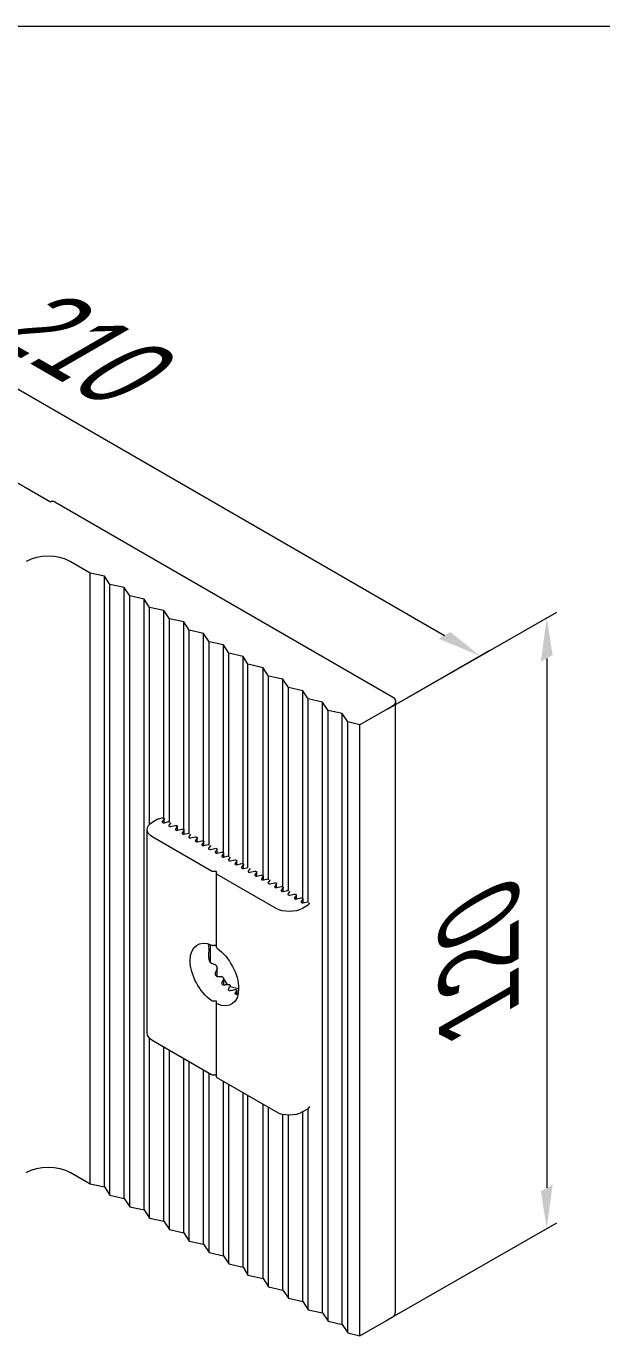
# Model space of a CAD drawing. Extents: x -37 to 4620, y -49 to 348.
# Drawn here: x 1590.61 to 1605.39, y 143.32 to 176.93 of the extents above; entities that cross this region are included whole.
import ezdxf

# ---------------------------------------------------------------- set-up
doc = ezdxf.new("R2010")
doc.units = 0
doc.header["$LTSCALE"] = 5
for name, color, linetype, lineweight in [('4', 160, 'CONTINUOUS', 18), ('PV-B6A89', 7, 'CONTINUOUS', 15), ('Рамки', 1, 'CONTINUOUS', 15)]:
    doc.layers.add(name, color=color, linetype=linetype, lineweight=lineweight)
doc.styles.add('18', font='russ.shx', dxfattribs={"width": 0.7, "height": 18})

msp = doc.modelspace()

# ---------------------------------------------------------------- linework, layer by layer
at = {"layer": '4', "extrusion": (0, 0.816497, 0.57735)}
for p, q in [((1579.403, 173.967, 39.561), (1601.35, 161.295, 57.481)), ((1599.883, 159.403, 60.157), (1602.51, 160.92, 58.012))]:
    msp.add_line(p, q, dxfattribs=at)
at = {"layer": '4', "extrusion": (0.704854, -0.409545, 0.579184)}
for p, q in [((1599.884, 159.403, 60.157), (1604.229, 161.895, 56.632)), ((1603.974, 160.704, 56.1), (1603.974, 147.117, 46.493)), ((1599.884, 143.726, 49.072), (1604.229, 146.219, 45.547))]:
    msp.add_line(p, q, dxfattribs=at)
for points in [[(944.617, -710.605, 1097.245), (944.919, -710.906, 1097.245), (945.671, -709.849, 1097.245)], [(932.869, -722.39, 1097.245), (933.171, -722.691, 1097.245), (932.116, -723.447, 1097.245)]]:
    msp.add_solid(points, dxfattribs=at)
at = {"layer": '4', "extrusion": (0, 0.816497, 0.57735)}
msp.add_solid([(-1601.501, -46.342, 164.884), (-1601.199, -46.04, 164.884), (-1602.255, -45.286, 164.884)], dxfattribs=at)
at = {"layer": 'PV-B6A89', "extrusion": (0, 0.816497, 0.57735)}
for p, q in [((1588.359, 166.384, 55.723), (1591.23, 164.726, 55.723)), ((1591.343, 164.726, 55.723), (1599.998, 159.729, 55.723)), ((1592.248, 162.897, 55.723), (1591.739, 163.191, 55.723)), ((1592.616, 162.816, 55.723), (1592.248, 162.897, 55.723)), ((1592.248, 147.221, 55.723), (1592.248, 162.897, 55.723)), ((1592.757, 162.603, 55.723), (1592.616, 162.816, 55.723)), ((1592.616, 147.139, 55.723), (1592.616, 162.816, 55.723)), ((1593.125, 162.522, 55.723), (1592.757, 162.603, 55.723)), ((1592.757, 146.927, 55.723), (1592.757, 162.603, 55.723)), ((1593.266, 162.309, 55.723), (1593.125, 162.522, 55.723)), ((1593.125, 146.845, 55.723), (1593.125, 162.522, 55.723)), ((1593.634, 162.228, 55.723), (1593.266, 162.309, 55.723)), ((1593.266, 146.633, 55.723), (1593.266, 162.309, 55.723)), ((1593.775, 162.015, 55.723), (1593.634, 162.228, 55.723)), ((1593.634, 146.551, 55.723), (1593.634, 162.228, 55.723)), ((1594.143, 161.934, 55.723), (1593.775, 162.015, 55.723)), ((1593.775, 156.448, 55.723), (1593.775, 162.015, 55.723)), ((1594.285, 161.722, 55.723), (1594.143, 161.934, 55.723)), ((1594.143, 156.606, 55.723), (1594.143, 161.934, 55.723)), ((1594.652, 161.64, 55.723), (1594.285, 161.722, 55.723)), ((1594.285, 156.496, 55.723), (1594.285, 161.722, 55.723)), ((1594.652, 156.312, 55.723), (1594.652, 161.64, 55.723)), ((1594.794, 161.428, 55.723), (1594.652, 161.64, 55.723)), ((1594.794, 156.202, 55.723), (1594.794, 161.428, 55.723)), ((1595.161, 161.346, 55.723), (1594.794, 161.428, 55.723)), ((1595.161, 156.019, 55.723), (1595.161, 161.346, 55.723)), ((1595.303, 161.134, 55.723), (1595.161, 161.346, 55.723)), ((1595.303, 155.908, 55.723), (1595.303, 161.134, 55.723)), ((1595.671, 161.052, 55.723), (1595.303, 161.134, 55.723)), ((1595.671, 155.725, 55.723), (1595.671, 161.052, 55.723)), ((1595.812, 160.84, 55.723), (1595.671, 161.052, 55.723)), ((1595.812, 155.614, 55.723), (1595.812, 160.84, 55.723)), ((1596.18, 160.758, 55.723), (1595.812, 160.84, 55.723)), ((1596.18, 155.431, 55.723), (1596.18, 160.758, 55.723)), ((1596.302, 160.556, 55.723), (1596.18, 160.758, 55.723)), ((1596.302, 155.331, 55.723), (1596.302, 160.556, 55.723)), ((1596.689, 160.464, 55.723), (1596.302, 160.556, 55.723)), ((1596.689, 155.137, 55.723), (1596.689, 160.464, 55.723)), ((1596.83, 160.252, 55.723), (1596.689, 160.464, 55.723)), ((1596.83, 155.026, 55.723), (1596.83, 160.252, 55.723)), ((1597.198, 160.17, 55.723), (1596.83, 160.252, 55.723)), ((1597.198, 154.843, 55.723), (1597.198, 160.17, 55.723)), ((1597.339, 159.958, 55.723), (1597.198, 160.17, 55.723)), ((1597.339, 154.732, 55.723), (1597.339, 159.958, 55.723)), ((1597.707, 159.876, 55.723), (1597.339, 159.958, 55.723)), ((1597.707, 154.549, 55.723), (1597.707, 159.876, 55.723)), ((1597.848, 159.664, 55.723), (1597.707, 159.876, 55.723)), ((1598.216, 159.582, 55.723), (1597.848, 159.664, 55.723)), ((1597.848, 154.438, 55.723), (1597.848, 159.664, 55.723)), ((1598.358, 159.37, 55.723), (1598.216, 159.582, 55.723)), ((1598.216, 143.906, 55.723), (1598.216, 159.582, 55.723)), ((1598.725, 159.288, 55.723), (1598.358, 159.37, 55.723)), ((1598.358, 143.693, 55.723), (1598.358, 159.37, 55.723)), ((1599.998, 159.468, 55.723), (1599.175, 158.996, 55.723)), ((1600.092, 143.922, 55.723), (1600.092, 159.599, 55.723)), ((1598.867, 159.076, 55.723), (1598.725, 159.288, 55.723)), ((1598.725, 143.612, 55.723), (1598.725, 159.288, 55.723)), ((1599.175, 158.996, 55.723), (1598.867, 159.076, 55.723)), ((1598.867, 143.399, 55.723), (1598.867, 159.076, 55.723)), ((1599.175, 143.319, 55.723), (1599.175, 158.996, 55.723)), ((1593.717, 151.089, 55.723), (1593.717, 156.315, 55.723)), ((1593.857, 156.51, 55.723), (1593.986, 156.585, 55.723)), ((1594.002, 156.591, 55.723), (1594.097, 156.614, 55.723)), ((1594.149, 156.583, 55.723), (1594.103, 156.519, 55.723)), ((1594.152, 156.488, 55.723), (1594.152, 156.592, 55.723)), ((1594.155, 156.489, 55.723), (1594.266, 156.516, 55.723)), ((1594.318, 156.485, 55.723), (1594.273, 156.421, 55.723)), ((1594.325, 156.391, 55.723), (1594.436, 156.418, 55.723)), ((1594.488, 156.387, 55.723), (1594.442, 156.323, 55.723)), ((1594.491, 156.292, 55.723), (1594.491, 156.396, 55.723)), ((1594.495, 156.293, 55.723), (1594.606, 156.32, 55.723)), ((1595.37, 155.245, 55.723), (1593.857, 156.119, 55.723)), ((1594.658, 156.289, 55.723), (1594.612, 156.225, 55.723)), ((1594.661, 156.194, 55.723), (1594.661, 156.298, 55.723)), ((1594.664, 156.195, 55.723), (1594.775, 156.222, 55.723)), ((1594.828, 156.191, 55.723), (1594.782, 156.127, 55.723)), ((1594.834, 156.097, 55.723), (1594.945, 156.124, 55.723)), ((1594.997, 156.093, 55.723), (1594.952, 156.029, 55.723)), ((1595, 155.999, 55.723), (1595, 156.102, 55.723)), ((1595.004, 155.999, 55.723), (1595.115, 156.026, 55.723)), ((1595.167, 155.995, 55.723), (1595.121, 155.931, 55.723)), ((1595.17, 155.901, 55.723), (1595.17, 156.004, 55.723)), ((1595.173, 155.901, 55.723), (1595.284, 155.928, 55.723)), ((1595.337, 155.897, 55.723), (1595.291, 155.833, 55.723)), ((1595.343, 155.803, 55.723), (1595.454, 155.83, 55.723)), ((1595.506, 155.8, 55.723), (1595.461, 155.735, 55.723)), ((1595.509, 155.705, 55.723), (1595.509, 155.808, 55.723)), ((1595.513, 155.705, 55.723), (1595.624, 155.732, 55.723)), ((1595.676, 155.702, 55.723), (1595.63, 155.637, 55.723)), ((1595.679, 155.607, 55.723), (1595.679, 155.71, 55.723)), ((1595.683, 155.607, 55.723), (1595.794, 155.634, 55.723)), ((1595.846, 155.604, 55.723), (1595.8, 155.539, 55.723)), ((1595.852, 155.509, 55.723), (1595.963, 155.536, 55.723)), ((1596.015, 155.506, 55.723), (1595.97, 155.442, 55.723)), ((1596.018, 155.411, 55.723), (1596.018, 155.514, 55.723)), ((1596.022, 155.411, 55.723), (1596.133, 155.438, 55.723)), ((1596.185, 155.408, 55.723), (1596.139, 155.344, 55.723)), ((1596.188, 155.313, 55.723), (1596.188, 155.416, 55.723)), ((1596.192, 155.313, 55.723), (1596.297, 155.338, 55.723)), ((1596.355, 155.31, 55.723), (1596.309, 155.246, 55.723)), ((1595.498, 155.237, 55.723), (1595.404, 155.237, 55.723)), ((1595.498, 155.183, 55.723), (1595.498, 155.237, 55.723)), ((1595.498, 153.287, 55.723), (1595.498, 155.183, 55.723)), ((1597.025, 154.29, 55.723), (1595.512, 155.163, 55.723)), ((1596.361, 155.215, 55.723), (1596.472, 155.242, 55.723)), ((1596.525, 155.212, 55.723), (1596.479, 155.148, 55.723)), ((1596.528, 155.117, 55.723), (1596.528, 155.22, 55.723)), ((1596.531, 155.117, 55.723), (1596.642, 155.144, 55.723)), ((1596.694, 155.114, 55.723), (1596.649, 155.05, 55.723)), ((1596.697, 155.019, 55.723), (1596.697, 155.122, 55.723)), ((1596.701, 155.019, 55.723), (1596.812, 155.046, 55.723)), ((1596.864, 155.016, 55.723), (1596.818, 154.952, 55.723)), ((1596.871, 154.921, 55.723), (1596.981, 154.948, 55.723)), ((1597.034, 154.918, 55.723), (1596.988, 154.854, 55.723)), ((1597.037, 154.823, 55.723), (1597.037, 154.926, 55.723)), ((1597.04, 154.823, 55.723), (1597.151, 154.85, 55.723)), ((1597.203, 154.82, 55.723), (1597.158, 154.756, 55.723)), ((1597.206, 154.725, 55.723), (1597.206, 154.829, 55.723)), ((1597.21, 154.726, 55.723), (1597.321, 154.752, 55.723)), ((1597.373, 154.722, 55.723), (1597.327, 154.658, 55.723)), ((1597.38, 154.628, 55.723), (1597.491, 154.654, 55.723)), ((1597.543, 154.624, 55.723), (1597.497, 154.56, 55.723)), ((1597.546, 154.529, 55.723), (1597.546, 154.633, 55.723)), ((1597.549, 154.53, 55.723), (1597.66, 154.556, 55.723)), ((1597.713, 154.526, 55.723), (1597.667, 154.462, 55.723)), ((1597.833, 154.364, 55.723), (1597.704, 154.29, 55.723)), ((1597.716, 154.431, 55.723), (1597.716, 154.535, 55.723)), ((1597.719, 154.432, 55.723), (1597.83, 154.458, 55.723)), ((1597.882, 154.428, 55.723), (1597.843, 154.373, 55.723)), ((1595.34, 152.899, 55.723), (1595.34, 153.359, 55.723)), ((1595.509, 152.541, 55.723), (1595.509, 152.751, 55.723)), ((1595.776, 152.337, 55.723), (1595.679, 152.482, 55.723)), ((1595.679, 152.326, 55.723), (1595.679, 152.481, 55.723)), ((1596.063, 152.227, 55.723), (1595.847, 152.275, 55.723)), ((1595.849, 152.281, 55.723), (1595.849, 152.302, 55.723)), ((1596.018, 152.091, 55.723), (1596.018, 152.183, 55.723)), ((1595.498, 151.854, 55.723), (1595.498, 151.905, 55.723)), ((1595.498, 149.957, 55.723), (1595.498, 151.854, 55.723)), ((1593.775, 146.339, 55.723), (1593.775, 150.956, 55.723)), ((1595.37, 150.019, 55.723), (1593.857, 150.893, 55.723)), ((1594.143, 146.257, 55.723), (1594.143, 150.728, 55.723)), ((1594.285, 146.045, 55.723), (1594.285, 150.646, 55.723)), ((1594.652, 145.963, 55.723), (1594.652, 150.434, 55.723)), ((1594.794, 145.751, 55.723), (1594.794, 150.352, 55.723)), ((1595.161, 145.669, 55.723), (1595.161, 150.14, 55.723)), ((1595.303, 145.457, 55.723), (1595.303, 150.058, 55.723)), ((1595.498, 150.011, 55.723), (1595.404, 150.011, 55.723)), ((1597.025, 149.064, 55.723), (1595.512, 149.938, 55.723)), ((1595.671, 145.375, 55.723), (1595.671, 149.846, 55.723)), ((1595.812, 145.163, 55.723), (1595.812, 149.764, 55.723)), ((1596.18, 145.081, 55.723), (1596.18, 149.552, 55.723)), ((1596.302, 144.879, 55.723), (1596.302, 149.482, 55.723)), ((1596.689, 144.787, 55.723), (1596.689, 149.258, 55.723)), ((1596.83, 144.575, 55.723), (1596.83, 149.177, 55.723)), ((1597.198, 144.493, 55.723), (1597.198, 149, 55.723)), ((1597.339, 144.281, 55.723), (1597.339, 148.983, 55.723)), ((1597.833, 149.139, 55.723), (1597.704, 149.064, 55.723)), ((1597.707, 144.2, 55.723), (1597.707, 149.066, 55.723)), ((1597.882, 149.202, 55.723), (1597.843, 149.148, 55.723)), ((1597.848, 143.987, 55.723), (1597.848, 149.155, 55.723)), ((1591.739, 147.515, 55.723), (1592.248, 147.221, 55.723)), ((1592.248, 147.221, 55.723), (1592.616, 147.139, 55.723)), ((1592.616, 147.139, 55.723), (1592.757, 146.927, 55.723)), ((1592.757, 146.927, 55.723), (1593.125, 146.845, 55.723)), ((1593.125, 146.845, 55.723), (1593.266, 146.633, 55.723)), ((1593.266, 146.633, 55.723), (1593.634, 146.551, 55.723)), ((1593.634, 146.551, 55.723), (1593.775, 146.339, 55.723)), ((1593.775, 146.339, 55.723), (1594.143, 146.257, 55.723)), ((1594.143, 146.257, 55.723), (1594.285, 146.045, 55.723)), ((1594.285, 146.045, 55.723), (1594.652, 145.963, 55.723)), ((1594.652, 145.963, 55.723), (1594.794, 145.751, 55.723)), ((1594.794, 145.751, 55.723), (1595.161, 145.669, 55.723)), ((1595.161, 145.669, 55.723), (1595.303, 145.457, 55.723)), ((1595.303, 145.457, 55.723), (1595.671, 145.375, 55.723)), ((1595.671, 145.375, 55.723), (1595.812, 145.163, 55.723)), ((1595.812, 145.163, 55.723), (1596.18, 145.081, 55.723)), ((1596.18, 145.081, 55.723), (1596.302, 144.879, 55.723)), ((1596.302, 144.879, 55.723), (1596.689, 144.787, 55.723)), ((1596.689, 144.787, 55.723), (1596.83, 144.575, 55.723)), ((1596.83, 144.575, 55.723), (1597.198, 144.493, 55.723)), ((1597.198, 144.493, 55.723), (1597.339, 144.281, 55.723)), ((1597.339, 144.281, 55.723), (1597.707, 144.2, 55.723)), ((1597.707, 144.2, 55.723), (1597.848, 143.987, 55.723)), ((1597.848, 143.987, 55.723), (1598.216, 143.906, 55.723)), ((1598.216, 143.906, 55.723), (1598.358, 143.693, 55.723)), ((1598.358, 143.693, 55.723), (1598.725, 143.612, 55.723)), ((1598.725, 143.612, 55.723), (1598.867, 143.399, 55.723)), ((1599.175, 143.319, 55.723), (1599.998, 143.791, 55.723)), ((1598.867, 143.399, 55.723), (1599.175, 143.319, 55.723))]:
    msp.add_line(p, q, dxfattribs=at)
at = {"layer": 'PV-B6A89', "extrusion": (-1.4e-15, 0, -1)}
for centre, major_axis, start_param, end_param in [((1591.286, 164.694, 55.723), (0.08, 0), -2.356194, -0.785398), ((1595.546, 155.183, 55.723), (-0.048, 0), -0.785398, 0), ((1595.546, 149.957, 55.723), (-0.048, 0), -0.785398, 0)]:
    msp.add_ellipse(centre, major_axis=major_axis, ratio=0.57735, start_param=start_param, end_param=end_param, dxfattribs=at)
at = {"layer": 'PV-B6A89'}
for centre, major_axis, ratio, start_param, end_param in [((1591.173, 162.865, 55.723), (-0.8, 0), 0.57735, -2.356194, -0.785398), ((1594.14, 156.51, 55.723), (-0.04, 0), 0.57735, -0.390607, 1.961403), ((1594.31, 156.413, 55.723), (-0.04, 0), 0.57735, -0.390607, 1.961403), ((1594.479, 156.315, 55.723), (-0.04, 0), 0.57735, -0.390607, 1.961403), ((1594.649, 156.217, 55.723), (-0.04, 0), 0.57735, -0.390607, 1.961403), ((1594.819, 156.119, 55.723), (-0.04, 0), 0.57735, -0.390607, 1.961403), ((1594.989, 156.021, 55.723), (-0.04, 0), 0.57735, -0.390607, 1.961403), ((1595.158, 155.923, 55.723), (-0.04, 0), 0.57735, -0.390607, 1.961403), ((1595.328, 155.825, 55.723), (-0.04, 0), 0.57735, -0.390607, 1.961403), ((1595.498, 155.727, 55.723), (-0.04, 0), 0.57735, -0.390607, 1.961403), ((1595.667, 155.629, 55.723), (-0.04, 0), 0.57735, -0.390607, 1.961403), ((1595.837, 155.531, 55.723), (-0.04, 0), 0.57735, -0.390607, 1.961403), ((1596.007, 155.433, 55.723), (-0.04, 0), 0.57735, -0.390607, 1.961403), ((1596.176, 155.335, 55.723), (-0.04, 0), 0.57735, -0.390607, 1.961403), ((1596.346, 155.237, 55.723), (-0.04, 0), 0.57735, -0.390607, 1.961403), ((1596.516, 155.139, 55.723), (-0.04, 0), 0.57735, -0.390607, 1.961403), ((1596.686, 155.041, 55.723), (-0.04, 0), 0.57735, -0.390607, 1.961403), ((1596.855, 154.943, 55.723), (-0.04, 0), 0.57735, -0.390607, 1.961403), ((1597.025, 154.845, 55.723), (-0.04, 0), 0.57735, -0.390607, 1.961403), ((1597.195, 154.747, 55.723), (-0.04, 0), 0.57735, -0.390607, 1.961403), ((1597.364, 154.649, 55.723), (-0.04, 0), 0.57735, -0.390607, 1.961403), ((1597.534, 154.551, 55.723), (-0.04, 0), 0.57735, -0.390607, 1.961403), ((1597.704, 154.453, 55.723), (-0.04, 0), 0.57735, -0.390607, 1.961403), ((1597.274, 153.649, 55.723), (2.108, 0.562), 0.319372, -2.805322, -2.691297), ((1596.867, 153.414, 55.723), (2.108, 0.562), 0.319372, -2.35007, -2.283611), ((1596.459, 153.179, 55.723), (2.108, 0.562), 0.319372, -2.031678, -1.975879), ((1596.052, 152.944, 55.723), (2.108, 0.562), 0.319372, -1.7503, -1.697724), ((1595.645, 152.709, 55.723), (2.108, 0.562), 0.319372, -1.476473, -1.462179), ((1599.772, 143.922, 55.723), (0.32, 0), 0.57735, -0.785398, 0)]:
    msp.add_ellipse(centre, major_axis=major_axis, ratio=ratio, start_param=start_param, end_param=end_param, dxfattribs=at)
at = {"layer": 'PV-B6A89', "extrusion": (-1.5e-15, -3e-16, -1)}
for centre, major_axis, ratio, start_param, end_param in [((1599.772, 159.599, 55.723), (0.32, 0), 0.57735, -0.785398, 0.785398), ((1595.3, 155.906, 55.723), (0.04, 0), 0.57735, -1.961403, -1.83626), ((1595.3, 155.906, 55.723), (0.04, 0), 0.57735, 0.265464, 0.390607), ((1595.809, 155.612, 55.723), (0.04, 0), 0.57735, -1.961403, -1.83626), ((1595.978, 155.514, 55.723), (0.04, 0), 0.57735, -1.961403, 0.390607), ((1596.052, 152.944, 55.723), (0.804, 1.404), 0.239136, -4.274761, -4.222185)]:
    msp.add_ellipse(centre, major_axis=major_axis, ratio=ratio, start_param=start_param, end_param=end_param, dxfattribs=at)
at = {"layer": 'PV-B6A89', "extrusion": (-1.5e-15, -2e-16, -1)}
for centre, major_axis, start_param, end_param in [((1594.197, 156.315, 55.723), (-0.48, 0), -0.785398, 0.785398), ((1596.318, 155.318, 55.723), (0.04, 0), 0.05077, 0.390607), ((1596.827, 155.024, 55.723), (0.04, 0), -1.961403, -1.83626), ((1597.336, 154.731, 55.723), (0.04, 0), 0.265464, 0.390607), ((1595.498, 152.624, 55.723), (1.245, 0), -1.6458, -1.570796), ((1595.498, 152.624, 55.723), (1.245, 0), 1.570796, 1.6458)]:
    msp.add_ellipse(centre, major_axis=major_axis, ratio=0.57735, start_param=start_param, end_param=end_param, dxfattribs=at)
at = {"layer": 'PV-B6A89', "extrusion": (-1.4e-15, 1e-16, -1)}
for centre, major_axis, start_param, end_param in [((1594.02, 156.565, 55.723), (0.048, 0), -2.356194, -1.961403), ((1594.451, 156.396, 55.723), (0.04, 0), -1.961403, 0.390607), ((1594.621, 156.298, 55.723), (0.04, 0), -1.961403, 0.390607), ((1594.96, 156.102, 55.723), (0.04, 0), -1.961403, 0.390607), ((1595.13, 156.004, 55.723), (0.04, 0), -1.961403, 0.390607), ((1595.469, 155.808, 55.723), (0.04, 0), -1.961403, 0.390607), ((1595.639, 155.71, 55.723), (0.04, 0), -1.961403, 0.390607)]:
    msp.add_ellipse(centre, major_axis=major_axis, ratio=0.57735, start_param=start_param, end_param=end_param, dxfattribs=at)
at = {"layer": 'PV-B6A89', "extrusion": (-1.5e-15, -1e-16, -1)}
for centre, major_axis, start_param, end_param in [((1594.112, 156.592, 55.723), (0.04, 0), -1.961403, 0.390607), ((1597.364, 154.486, 55.723), (-0.48, 0), -2.356194, -0.785398), ((1595.441, 152.591, 55.723), (-0.44, 0.762), -2.242447, 0.67165), ((1594.197, 151.089, 55.723), (-0.48, 0), -0.785398, 0), ((1597.364, 149.26, 55.723), (-0.48, 0), -2.356194, -0.785398)]:
    msp.add_ellipse(centre, major_axis=major_axis, ratio=0.57735, start_param=start_param, end_param=end_param, dxfattribs=at)
at = {"layer": 'PV-B6A89', "extrusion": (-1.3e-15, -2e-16, -1)}
msp.add_ellipse((1594.281, 156.494, 55.723), major_axis=(0.04, 0), ratio=0.57735, start_param=-1.961403, end_param=-1.83626, dxfattribs=at)
at = {"layer": 'PV-B6A89', "extrusion": (-1.3e-15, -1e-16, -1)}
msp.add_ellipse((1594.281, 156.494, 55.723), major_axis=(0.04, 0), ratio=0.57735, start_param=0.265464, end_param=0.390607, dxfattribs=at)
at = {"layer": 'PV-B6A89', "extrusion": (-1.3e-15, 0, -1)}
msp.add_ellipse((1594.791, 156.2, 55.723), major_axis=(0.04, 0), ratio=0.57735, start_param=-1.961403, end_param=-1.83626, dxfattribs=at)
at = {"layer": 'PV-B6A89', "extrusion": (-1.6e-15, -1e-16, -1)}
for centre, major_axis, ratio, start_param, end_param in [((1594.791, 156.2, 55.723), (0.04, 0), 0.57735, 0.265464, 0.390607), ((1596.827, 155.024, 55.723), (0.04, 0), 0.57735, 0.265464, 0.390607), ((1594.423, 152.003, 55.723), (0.804, 1.404), 0.239136, 0.312009, 0.479306), ((1594.83, 152.239, 55.723), (0.804, 1.404), 0.239136, -5.205385, -5.125991), ((1595.237, 152.474, 55.723), (0.804, 1.404), 0.239136, -4.844372, -4.784672), ((1595.645, 152.709, 55.723), (0.804, 1.404), 0.239136, -4.5496, -4.496012)]:
    msp.add_ellipse(centre, major_axis=major_axis, ratio=ratio, start_param=start_param, end_param=end_param, dxfattribs=at)
at = {"layer": 'PV-B6A89', "extrusion": (-1.4e-15, -1e-16, -1)}
msp.add_ellipse((1595.809, 155.612, 55.723), major_axis=(0.04, 0), ratio=0.57735, start_param=0.265464, end_param=0.390607, dxfattribs=at)
at = {"layer": 'PV-B6A89', "extrusion": (-1.4e-15, -2e-16, -1)}
for centre in [(1596.148, 155.416, 55.723), (1596.488, 155.22, 55.723), (1596.657, 155.122, 55.723), (1596.997, 154.926, 55.723), (1597.166, 154.829, 55.723), (1597.506, 154.633, 55.723), (1597.676, 154.535, 55.723)]:
    msp.add_ellipse(centre, major_axis=(0.04, 0), ratio=0.57735, start_param=-1.961403, end_param=0.390607, dxfattribs=at)
at = {"layer": 'PV-B6A89', "extrusion": (-1.5e-15, 1e-16, -1)}
for centre, major_axis, start_param in [((1595.404, 155.264, 55.723), (-0.048, 0), -1.570796), ((1595.404, 150.039, 55.723), (-0.048, 0), -1.570796), ((1591.173, 147.188, 55.723), (0.8, 0), -2.356194)]:
    msp.add_ellipse(centre, major_axis=major_axis, ratio=0.57735, start_param=start_param, end_param=-0.785398, dxfattribs=at)
at = {"layer": 'PV-B6A89', "extrusion": (-1.6e-15, -3e-16, -1)}
for centre, major_axis, start_param, end_param in [((1597.336, 154.731, 55.723), (0.04, 0), -1.961403, -1.83626), ((1597.845, 154.437, 55.723), (0.04, 0), -1.961403, -1.83626), ((1597.799, 154.384, 55.723), (0.048, 0), 0.390607, 0.785398), ((1597.799, 149.158, 55.723), (0.048, 0), 0.390607, 0.785398)]:
    msp.add_ellipse(centre, major_axis=major_axis, ratio=0.57735, start_param=start_param, end_param=end_param, dxfattribs=at)
at = {"layer": 'PV-B6A89', "extrusion": (-1.4e-15, -3e-16, -1)}
for centre in [(1597.845, 154.437, 55.723), (1597.845, 149.211, 55.723)]:
    msp.add_ellipse(centre, major_axis=(0.04, 0), ratio=0.57735, start_param=0.265464, end_param=0.390607, dxfattribs=at)
at = {"layer": 'PV-B6A89', "extrusion": (-2e-15, -3e-16, -1)}
msp.add_ellipse((1595.441, 152.591, 55.723), major_axis=(0.44, -0.762), ratio=0.57735, start_param=-2.242447, end_param=0.67165, dxfattribs=at)
at = {"layer": 'PV-B6A89'}
for points, knots in [([(1595.291, 153.375, 55.723), (1595.291, 153.373, 55.723), (1595.291, 153.371, 55.723), (1595.289, 153.355, 55.723), (1595.288, 153.342, 55.723), (1595.288, 153.314, 55.723), (1595.289, 153.297, 55.723), (1595.291, 153.281, 55.723)], [3.4287987, 3.4287987, 3.4287987, 3.4287987, 3.4793426, 3.4793426, 3.8411813, 3.8411813, 4.2599234, 4.2599234, 4.2599234, 4.2599234]), ([(1595.498, 153.287, 55.723), (1595.498, 153.283, 55.723), (1595.499, 153.279, 55.723), (1595.504, 153.271, 55.723), (1595.507, 153.267, 55.723), (1595.512, 153.264, 55.723)], [0.2261273, 0.2261273, 0.2261273, 0.2261273, 0.3394575, 0.3394575, 0.4529859, 0.4529859, 0.4529859, 0.4529859]), ([(1595.291, 153.161, 55.723), (1595.289, 153.138, 55.723), (1595.288, 153.116, 55.723), (1595.288, 153.077, 55.723), (1595.289, 153.057, 55.723), (1595.293, 153.018, 55.723), (1595.296, 152.999, 55.723), (1595.303, 152.967, 55.723), (1595.307, 152.952, 55.723), (1595.316, 152.932, 55.723), (1595.319, 152.925, 55.723), (1595.327, 152.913, 55.723), (1595.331, 152.907, 55.723), (1595.338, 152.9, 55.723), (1595.34, 152.898, 55.723), (1595.343, 152.897, 55.723)], [0.440742, 0.440742, 0.440742, 0.440742, 0.859485, 0.859485, 1.221323, 1.221323, 1.583162, 1.583162, 1.872912, 1.872912, 2.017787, 2.017787, 2.162662, 2.162662, 2.235954, 2.235954, 2.235954, 2.235954]), ([(1595.461, 152.627, 55.723), (1595.461, 152.627, 55.723), (1595.461, 152.626, 55.723), (1595.458, 152.622, 55.723), (1595.458, 152.616, 55.723), (1595.458, 152.605, 55.723), (1595.459, 152.598, 55.723), (1595.463, 152.584, 55.723), (1595.466, 152.578, 55.723), (1595.473, 152.566, 55.723), (1595.477, 152.56, 55.723), (1595.488, 152.55, 55.723), (1595.494, 152.546, 55.723), (1595.504, 152.542, 55.723), (1595.509, 152.541, 55.723), (1595.513, 152.54, 55.723)], [0.0995979, 0.0995979, 0.0995979, 0.0995979, 0.1041274, 0.1041274, 0.2082548, 0.2082548, 0.3326063, 0.3326063, 0.4569579, 0.4569579, 0.5852954, 0.5852954, 0.7136328, 0.7136328, 0.8019353, 0.8019353, 0.8019353, 0.8019353]), ([(1595.63, 152.383, 55.723), (1595.63, 152.383, 55.723), (1595.63, 152.383, 55.723), (1595.628, 152.38, 55.723), (1595.627, 152.375, 55.723), (1595.627, 152.367, 55.723), (1595.628, 152.362, 55.723), (1595.633, 152.352, 55.723), (1595.636, 152.348, 55.723), (1595.643, 152.34, 55.723), (1595.647, 152.336, 55.723), (1595.657, 152.33, 55.723), (1595.663, 152.328, 55.723), (1595.673, 152.326, 55.723), (1595.678, 152.326, 55.723), (1595.683, 152.326, 55.723)], [0.0957926, 0.0957926, 0.0957926, 0.0957926, 0.0965783, 0.0965783, 0.1931566, 0.1931566, 0.2951605, 0.2951605, 0.3971644, 0.3971644, 0.5000196, 0.5000196, 0.6028749, 0.6028749, 0.6949943, 0.6949943, 0.6949943, 0.6949943]), ([(1595.794, 152.339, 55.723), (1595.798, 152.34, 55.723), (1595.804, 152.339, 55.723), (1595.814, 152.337, 55.723), (1595.819, 152.336, 55.723), (1595.829, 152.331, 55.723), (1595.833, 152.328, 55.723), (1595.841, 152.321, 55.723), (1595.844, 152.318, 55.723), (1595.848, 152.31, 55.723), (1595.849, 152.306, 55.723), (1595.849, 152.298, 55.723), (1595.848, 152.295, 55.723), (1595.846, 152.292, 55.723)], [0.0950742, 0.0950742, 0.0950742, 0.0950742, 0.188122, 0.188122, 0.2867431, 0.2867431, 0.3853642, 0.3853642, 0.4829592, 0.4829592, 0.5805541, 0.5805541, 0.6735881, 0.6735881, 0.6735881, 0.6735881]), ([(1595.8, 152.22, 55.723), (1595.798, 152.217, 55.723), (1595.797, 152.213, 55.723), (1595.797, 152.206, 55.723), (1595.798, 152.203, 55.723), (1595.802, 152.196, 55.723), (1595.805, 152.192, 55.723), (1595.812, 152.187, 55.723), (1595.817, 152.185, 55.723), (1595.827, 152.181, 55.723), (1595.832, 152.181, 55.723), (1595.842, 152.18, 55.723), (1595.847, 152.18, 55.723), (1595.852, 152.181, 55.723)], [0.0948087, 0.0948087, 0.0948087, 0.0948087, 0.1889525, 0.1889525, 0.283997, 0.283997, 0.3790415, 0.3790415, 0.4739302, 0.4739302, 0.5688189, 0.5688189, 0.6623569, 0.6623569, 0.6623569, 0.6623569]), ([(1595.963, 152.205, 55.723), (1595.968, 152.206, 55.723), (1595.974, 152.207, 55.723), (1595.984, 152.206, 55.723), (1595.989, 152.206, 55.723), (1595.999, 152.203, 55.723), (1596.003, 152.201, 55.723), (1596.01, 152.197, 55.723), (1596.013, 152.195, 55.723), (1596.017, 152.189, 55.723), (1596.018, 152.186, 55.723), (1596.018, 152.181, 55.723), (1596.018, 152.178, 55.723), (1596.015, 152.175, 55.723)], [0.0946721, 0.0946721, 0.0946721, 0.0946721, 0.1883712, 0.1883712, 0.2825568, 0.2825568, 0.3767424, 0.3767424, 0.470928, 0.470928, 0.5651135, 0.5651135, 0.6588127, 0.6588127, 0.6588127, 0.6588127]), ([(1595.97, 152.113, 55.723), (1595.968, 152.111, 55.723), (1595.967, 152.108, 55.723), (1595.967, 152.103, 55.723), (1595.968, 152.1, 55.723), (1595.972, 152.095, 55.723), (1595.975, 152.093, 55.723), (1595.982, 152.09, 55.723), (1595.987, 152.089, 55.723), (1595.996, 152.088, 55.723), (1596.002, 152.088, 55.723), (1596.012, 152.089, 55.723), (1596.017, 152.09, 55.723), (1596.022, 152.092, 55.723)], [0.0946952, 0.0946952, 0.0946952, 0.0946952, 0.1882332, 0.1882332, 0.2831219, 0.2831219, 0.3780106, 0.3780106, 0.4733666, 0.4733666, 0.5687227, 0.5687227, 0.6622627, 0.6622627, 0.6622627, 0.6622627]), ([(1595.512, 151.837, 55.723), (1595.507, 151.839, 55.723), (1595.504, 151.841, 55.723), (1595.499, 151.847, 55.723), (1595.498, 151.85, 55.723), (1595.498, 151.854, 55.723)], [1.3614057, 1.3614057, 1.3614057, 1.3614057, 1.474934, 1.474934, 1.5882642, 1.5882642, 1.5882642, 1.5882642])]:
    msp.add_open_spline(points, degree=3, knots=knots, dxfattribs=at)
at = {"layer": 'PV-B6A89', "extrusion": (1.8266e-12, 1.90453e-11, -1)}
msp.add_open_spline([(1595.37, 153.346, 55.723), (1595.375, 153.344, 55.723), (1595.38, 153.342, 55.723), (1595.392, 153.341, 55.723), (1595.398, 153.34, 55.723), (1595.404, 153.34, 55.723)], degree=3, knots=[0.4542099, 0.4542099, 0.4542099, 0.4542099, 0.5676388, 0.5676388, 0.6810676, 0.6810676, 0.6810676, 0.6810676], dxfattribs=at)
at = {"layer": 'PV-B6A89', "extrusion": (1.0442e-12, 4.674e-13, -1)}
msp.add_open_spline([(1595.454, 152.85, 55.723), (1595.458, 152.849, 55.723), (1595.462, 152.847, 55.723), (1595.471, 152.839, 55.723), (1595.478, 152.832, 55.723), (1595.489, 152.816, 55.723), (1595.494, 152.807, 55.723), (1595.501, 152.791, 55.723), (1595.504, 152.782, 55.723), (1595.509, 152.764, 55.723), (1595.51, 152.755, 55.723), (1595.509, 152.742, 55.723), (1595.508, 152.738, 55.723), (1595.506, 152.734, 55.723)], degree=3, knots=[0.1047971, 0.1047971, 0.1047971, 0.1047971, 0.1910716, 0.1910716, 0.3696148, 0.3696148, 0.548158, 0.548158, 0.7107496, 0.7107496, 0.8733412, 0.8733412, 0.957544, 0.957544, 0.957544, 0.957544], dxfattribs=at)
at = {"layer": 'PV-B6A89', "extrusion": (1.8734e-12, 7.946e-13, -1)}
msp.add_open_spline([(1595.624, 152.537, 55.723), (1595.628, 152.537, 55.723), (1595.633, 152.536, 55.723), (1595.643, 152.533, 55.723), (1595.649, 152.529, 55.723), (1595.659, 152.521, 55.723), (1595.664, 152.516, 55.723), (1595.671, 152.507, 55.723), (1595.674, 152.502, 55.723), (1595.678, 152.49, 55.723), (1595.679, 152.485, 55.723), (1595.679, 152.476, 55.723), (1595.678, 152.472, 55.723), (1595.676, 152.468, 55.723)], degree=3, knots=[0.0965987, 0.0965987, 0.0965987, 0.0965987, 0.1874155, 0.1874155, 0.3025992, 0.3025992, 0.417783, 0.417783, 0.5297805, 0.5297805, 0.641778, 0.641778, 0.7324269, 0.7324269, 0.7324269, 0.7324269], dxfattribs=at)
at = {"layer": 'PV-B6A89', "extrusion": (-3.9091e-12, -1.03689e-11, -1)}
msp.add_open_spline([(1595.404, 151.907, 55.723), (1595.398, 151.908, 55.723), (1595.392, 151.909, 55.723), (1595.38, 151.913, 55.723), (1595.375, 151.915, 55.723), (1595.37, 151.918, 55.723)], degree=3, knots=[1.1333239, 1.1333239, 1.1333239, 1.1333239, 1.2467528, 1.2467528, 1.3601817, 1.3601817, 1.3601817, 1.3601817], dxfattribs=at)
at = {"layer": 'Рамки', "linetype": 'Continuous'}
msp.add_line((1495, 176.931), (1659.803, 176.931), dxfattribs=at)

# ---------------------------------------------------------------- texts
at = {"layer": '4', "extrusion": (0, 0.816497, 0.57735), "insert": (1592.103, 168.628, 47.112), "char_height": 2.88, "attachment_point": 5, "text_direction": (0.707107, -0.408248, 0.57735), "style": '18'}
msp.add_mtext('210', dxfattribs=at)
at = {"layer": '4', "extrusion": (0.704854, -0.409545, 0.579184), "insert": (1602.242, 152.917, 52.702), "char_height": 2.88, "attachment_point": 5, "text_direction": (0, 0.816497, 0.57735), "style": '18'}
msp.add_mtext('120', dxfattribs=at)

doc.saveas('drawing.dxf')
